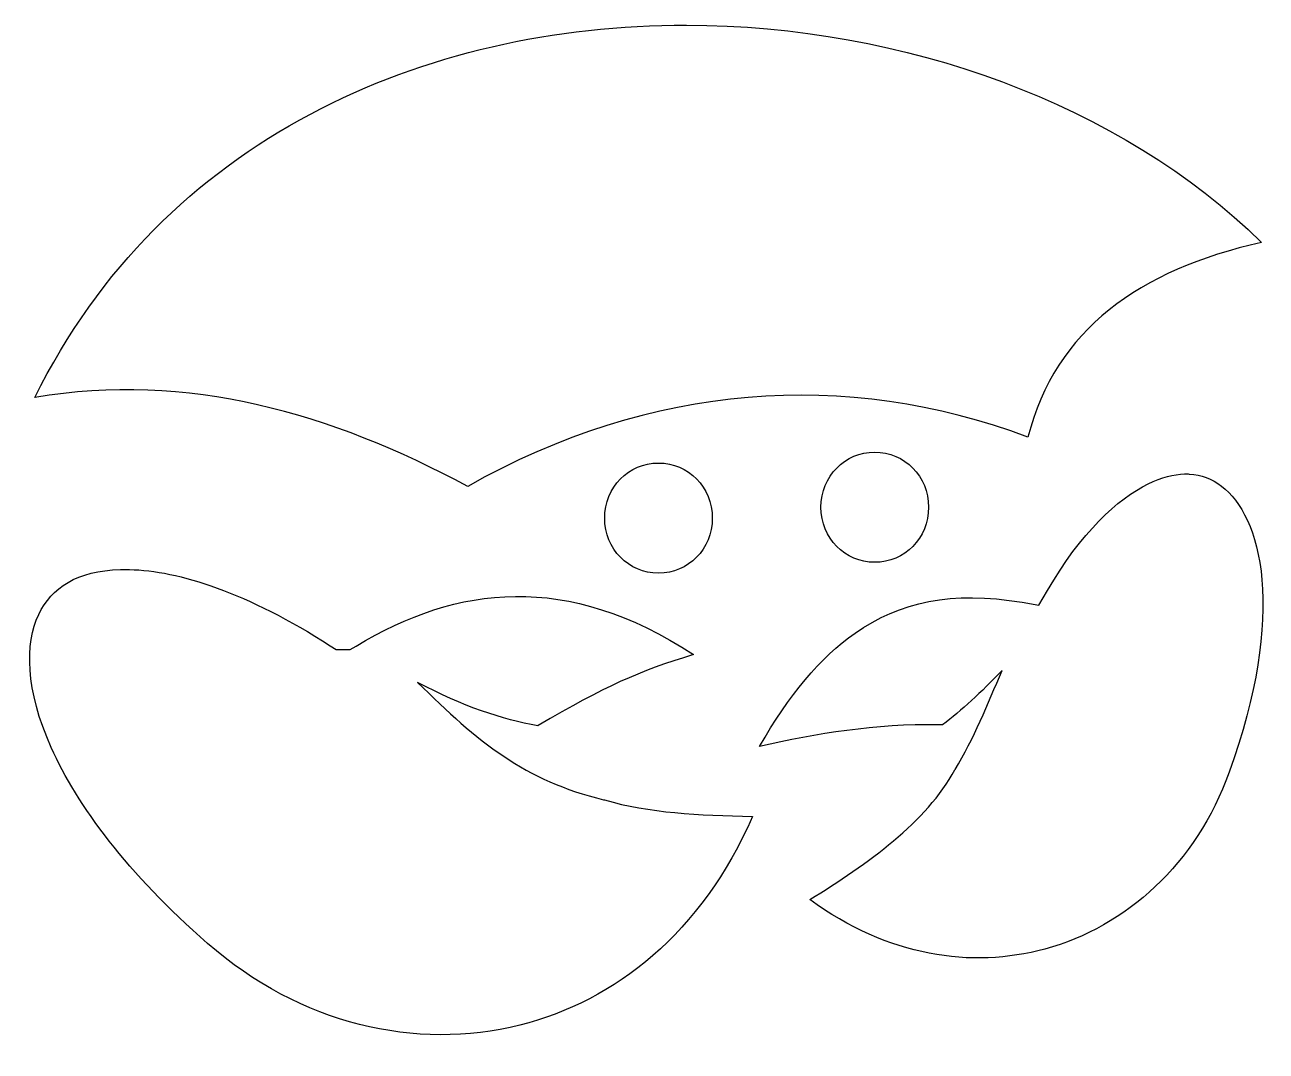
# Model space of a CAD drawing. Header units: centimetres. Extents: x -10.1 to 9.9, y -8.3 to 8.3.
import ezdxf

# ---------------------------------------------------------------- set-up
doc = ezdxf.new("R2010")
doc.units = ezdxf.units.CM
doc.header["$MEASUREMENT"] = 0
doc.layers.add('Layer 1', color=7, linetype='Continuous')

msp = doc.modelspace()

# ---------------------------------------------------------------- linework, layer by layer
at = {"layer": 'Layer 1'}
for points, knots in [([(0.54945, 8.26366), (-3.67958, 8.26884), (-7.90649, 6.43694), (-9.97003, 2.25333), (-9.97003, 2.25333), (-7.50139, 2.67438), (-5.17764, 1.99686), (-2.98069, 0.81962), (-2.98069, 0.81962), (-0.02117, 2.48897), (3.12228, 2.71161), (6.06434, 1.61554), (6.06434, 1.61554), (6.50769, 3.34603), (7.8607, 4.31387), (9.83702, 4.75705), (9.83702, 4.75705), (7.5594, 6.9933), (4.05368, 8.25918), (0.54952, 8.26357), (0.54952, 8.26357), (0.54952, 8.26357), (0.54945, 8.26366), (0.54945, 8.26366)], [0, 0, 0, 0, 0.14285714, 0.14285714, 0.14285714, 0.14285714, 0.28571429, 0.28571429, 0.28571429, 0.28571429, 0.42857143, 0.42857143, 0.42857143, 0.42857143, 0.57142857, 0.57142857, 0.57142857, 0.57142857, 0.71428571, 0.71428571, 0.71428571, 0.71428571, 1, 1, 1, 1]), ([(3.59086, 1.37312), (3.11006, 1.37312), (2.72245, 0.98319), (2.72245, 0.48363), (2.72245, 0.48363), (2.72245, -0.01606), (3.1101, -0.40595), (3.59086, -0.40595), (3.59086, -0.40595), (4.07157, -0.40595), (4.45927, -0.01606), (4.45927, 0.48354), (4.45927, 0.48354), (4.45927, 0.98306), (4.07166, 1.37299), (3.59086, 1.37299), (3.59086, 1.37299), (3.59086, 1.37299), (3.59086, 1.37312), (3.59086, 1.37312)], [0, 0, 0, 0, 0.16666667, 0.16666667, 0.16666667, 0.16666667, 0.33333333, 0.33333333, 0.33333333, 0.33333333, 0.5, 0.5, 0.5, 0.5, 0.66666667, 0.66666667, 0.66666667, 0.66666667, 1, 1, 1, 1]), ([(0.09884, 1.19652), (-0.38196, 1.19652), (-0.76957, 0.80663), (-0.76957, 0.30703), (-0.76957, 0.30703), (-0.76957, -0.19245), (-0.38192, -0.58238), (0.09884, -0.58238), (0.09884, -0.58238), (0.57955, -0.58238), (0.96725, -0.19245), (0.96725, 0.30711), (0.96725, 0.30711), (0.96725, 0.8068), (0.57964, 1.19664), (0.09884, 1.19664), (0.09884, 1.19664), (0.09884, 1.19664), (0.09884, 1.19652), (0.09884, 1.19652)], [0, 0, 0, 0, 0.16666667, 0.16666667, 0.16666667, 0.16666667, 0.33333333, 0.33333333, 0.33333333, 0.33333333, 0.5, 0.5, 0.5, 0.5, 0.66666667, 0.66666667, 0.66666667, 0.66666667, 1, 1, 1, 1]), ([(8.59442, 1.01992), (8.41883, 1.01528), (8.22419, 0.96367), (8.0066, 0.85918), (8.0066, 0.85918), (7.50936, 0.6203), (6.92056, 0.06878), (6.3779, -0.86182), (6.3779, -0.86182), (6.3779, -0.86182), (6.24086, -1.09637), (6.24086, -1.09637), (6.24086, -1.09637), (6.24086, -1.09637), (5.97335, -1.05155), (5.97335, -1.05155), (5.97335, -1.05155), (4.83009, -0.8612), (3.99837, -1.04354), (3.27199, -1.54968), (3.27199, -1.54968), (2.70884, -1.94205), (2.20527, -2.55665), (1.7289, -3.37872), (1.7289, -3.37872), (2.6528, -3.16957), (3.60651, -3.01312), (4.61741, -3.02818), (4.61741, -3.02818), (4.61741, -3.02818), (4.68593, -3.02953), (4.68593, -3.02953), (4.68593, -3.02953), (4.98882, -2.79647), (5.30512, -2.51032), (5.64525, -2.15189), (5.64525, -2.15189), (5.41535, -2.7002), (5.1879, -3.25458), (4.88884, -3.75048), (4.88884, -3.75048), (4.88812, -3.75183), (4.88698, -3.75301), (4.88623, -3.75436), (4.88623, -3.75436), (4.42829, -4.59532), (3.47698, -5.27544), (2.54194, -5.85095), (2.54194, -5.85095), (3.80812, -6.77021), (5.15382, -6.97102), (6.33706, -6.64818), (6.33706, -6.64818), (7.65506, -6.28861), (8.77753, -5.27418), (9.31264, -3.79526), (9.31264, -3.79526), (9.77193, -2.526), (9.91046, -1.47315), (9.84235, -0.69064), (9.84235, -0.69064), (9.77429, 0.09187), (9.50248, 0.58675), (9.19001, 0.82214), (9.19001, 0.82214), (9.03386, 0.93979), (8.86279, 1.00878), (8.66827, 1.01847), (8.66827, 1.01847), (8.64394, 1.01974), (8.61952, 1.02045), (8.59448, 1.01974), (8.59448, 1.01974), (8.59448, 1.01974), (8.59442, 1.01992), (8.59442, 1.01992)], [0, 0, 0, 0, 0.05, 0.05, 0.05, 0.05, 0.1, 0.1, 0.1, 0.1, 0.15, 0.15, 0.15, 0.15, 0.2, 0.2, 0.2, 0.2, 0.25, 0.25, 0.25, 0.25, 0.3, 0.3, 0.3, 0.3, 0.35, 0.35, 0.35, 0.35, 0.4, 0.4, 0.4, 0.4, 0.45, 0.45, 0.45, 0.45, 0.5, 0.5, 0.5, 0.5, 0.55, 0.55, 0.55, 0.55, 0.6, 0.6, 0.6, 0.6, 0.65, 0.65, 0.65, 0.65, 0.7, 0.7, 0.7, 0.7, 0.75, 0.75, 0.75, 0.75, 0.8, 0.8, 0.8, 0.8, 0.85, 0.85, 0.85, 0.85, 0.9, 0.9, 0.9, 0.9, 1, 1, 1, 1]), ([(-8.58919, -0.52314), (-9.29348, -0.54266), (-9.69812, -0.81351), (-9.9082, -1.25054), (-9.9082, -1.25054), (-10.13236, -1.71671), (-10.12283, -2.46371), (-9.70529, -3.39714), (-9.70529, -3.39714), (-9.28774, -4.33061), (-8.47251, -5.43048), (-7.18183, -6.55712), (-7.18183, -6.55712), (-5.68297, -7.86538), (-3.81851, -8.29655), (-2.1401, -7.87613), (-2.1401, -7.87613), (-0.59726, -7.48974), (0.79762, -6.38769), (1.61812, -4.5067), (1.61812, -4.5067), (0.74583, -4.48772), (-0.05468, -4.4534), (-0.77095, -4.24189), (-0.77095, -4.24189), (-0.77643, -4.24062), (-0.78149, -4.23915), (-0.78681, -4.23788), (-0.78681, -4.23788), (-2.05784, -3.9344), (-2.8191, -3.30563), (-3.79001, -2.34429), (-3.79001, -2.34429), (-3.05772, -2.73156), (-2.42103, -2.94518), (-1.85028, -3.04403), (-1.85028, -3.04403), (-1.85028, -3.04403), (-1.84492, -3.04137), (-1.84492, -3.04137), (-1.84492, -3.04137), (-0.75859, -2.40775), (-0.22968, -2.1647), (0.66407, -1.89626), (0.66407, -1.89626), (-1.3804, -0.55954), (-3.14277, -0.77164), (-4.78487, -1.75778), (-4.78487, -1.75778), (-4.78487, -1.75778), (-4.8784, -1.81445), (-4.8784, -1.81445), (-4.8784, -1.81445), (-4.8784, -1.81445), (-5.10376, -1.81445), (-5.10376, -1.81445), (-5.10376, -1.81445), (-5.10376, -1.81445), (-5.20134, -1.75259), (-5.20134, -1.75259), (-5.20134, -1.75259), (-6.53566, -0.89616), (-7.64991, -0.53841), (-8.44431, -0.5231), (-8.44431, -0.5231), (-8.49394, -0.52217), (-8.54231, -0.52183), (-8.58928, -0.5231), (-8.58928, -0.5231), (-8.58928, -0.5231), (-8.58919, -0.52314), (-8.58919, -0.52314)], [0, 0, 0, 0, 0.05263158, 0.05263158, 0.05263158, 0.05263158, 0.10526316, 0.10526316, 0.10526316, 0.10526316, 0.15789474, 0.15789474, 0.15789474, 0.15789474, 0.21052632, 0.21052632, 0.21052632, 0.21052632, 0.26315789, 0.26315789, 0.26315789, 0.26315789, 0.31578947, 0.31578947, 0.31578947, 0.31578947, 0.36842105, 0.36842105, 0.36842105, 0.36842105, 0.42105263, 0.42105263, 0.42105263, 0.42105263, 0.47368421, 0.47368421, 0.47368421, 0.47368421, 0.52631579, 0.52631579, 0.52631579, 0.52631579, 0.57894737, 0.57894737, 0.57894737, 0.57894737, 0.63157895, 0.63157895, 0.63157895, 0.63157895, 0.68421053, 0.68421053, 0.68421053, 0.68421053, 0.73684211, 0.73684211, 0.73684211, 0.73684211, 0.78947368, 0.78947368, 0.78947368, 0.78947368, 0.84210526, 0.84210526, 0.84210526, 0.84210526, 0.89473684, 0.89473684, 0.89473684, 0.89473684, 1, 1, 1, 1])]:
    msp.add_open_spline(points, degree=3, knots=knots, dxfattribs=at)

doc.saveas('drawing.dxf')
